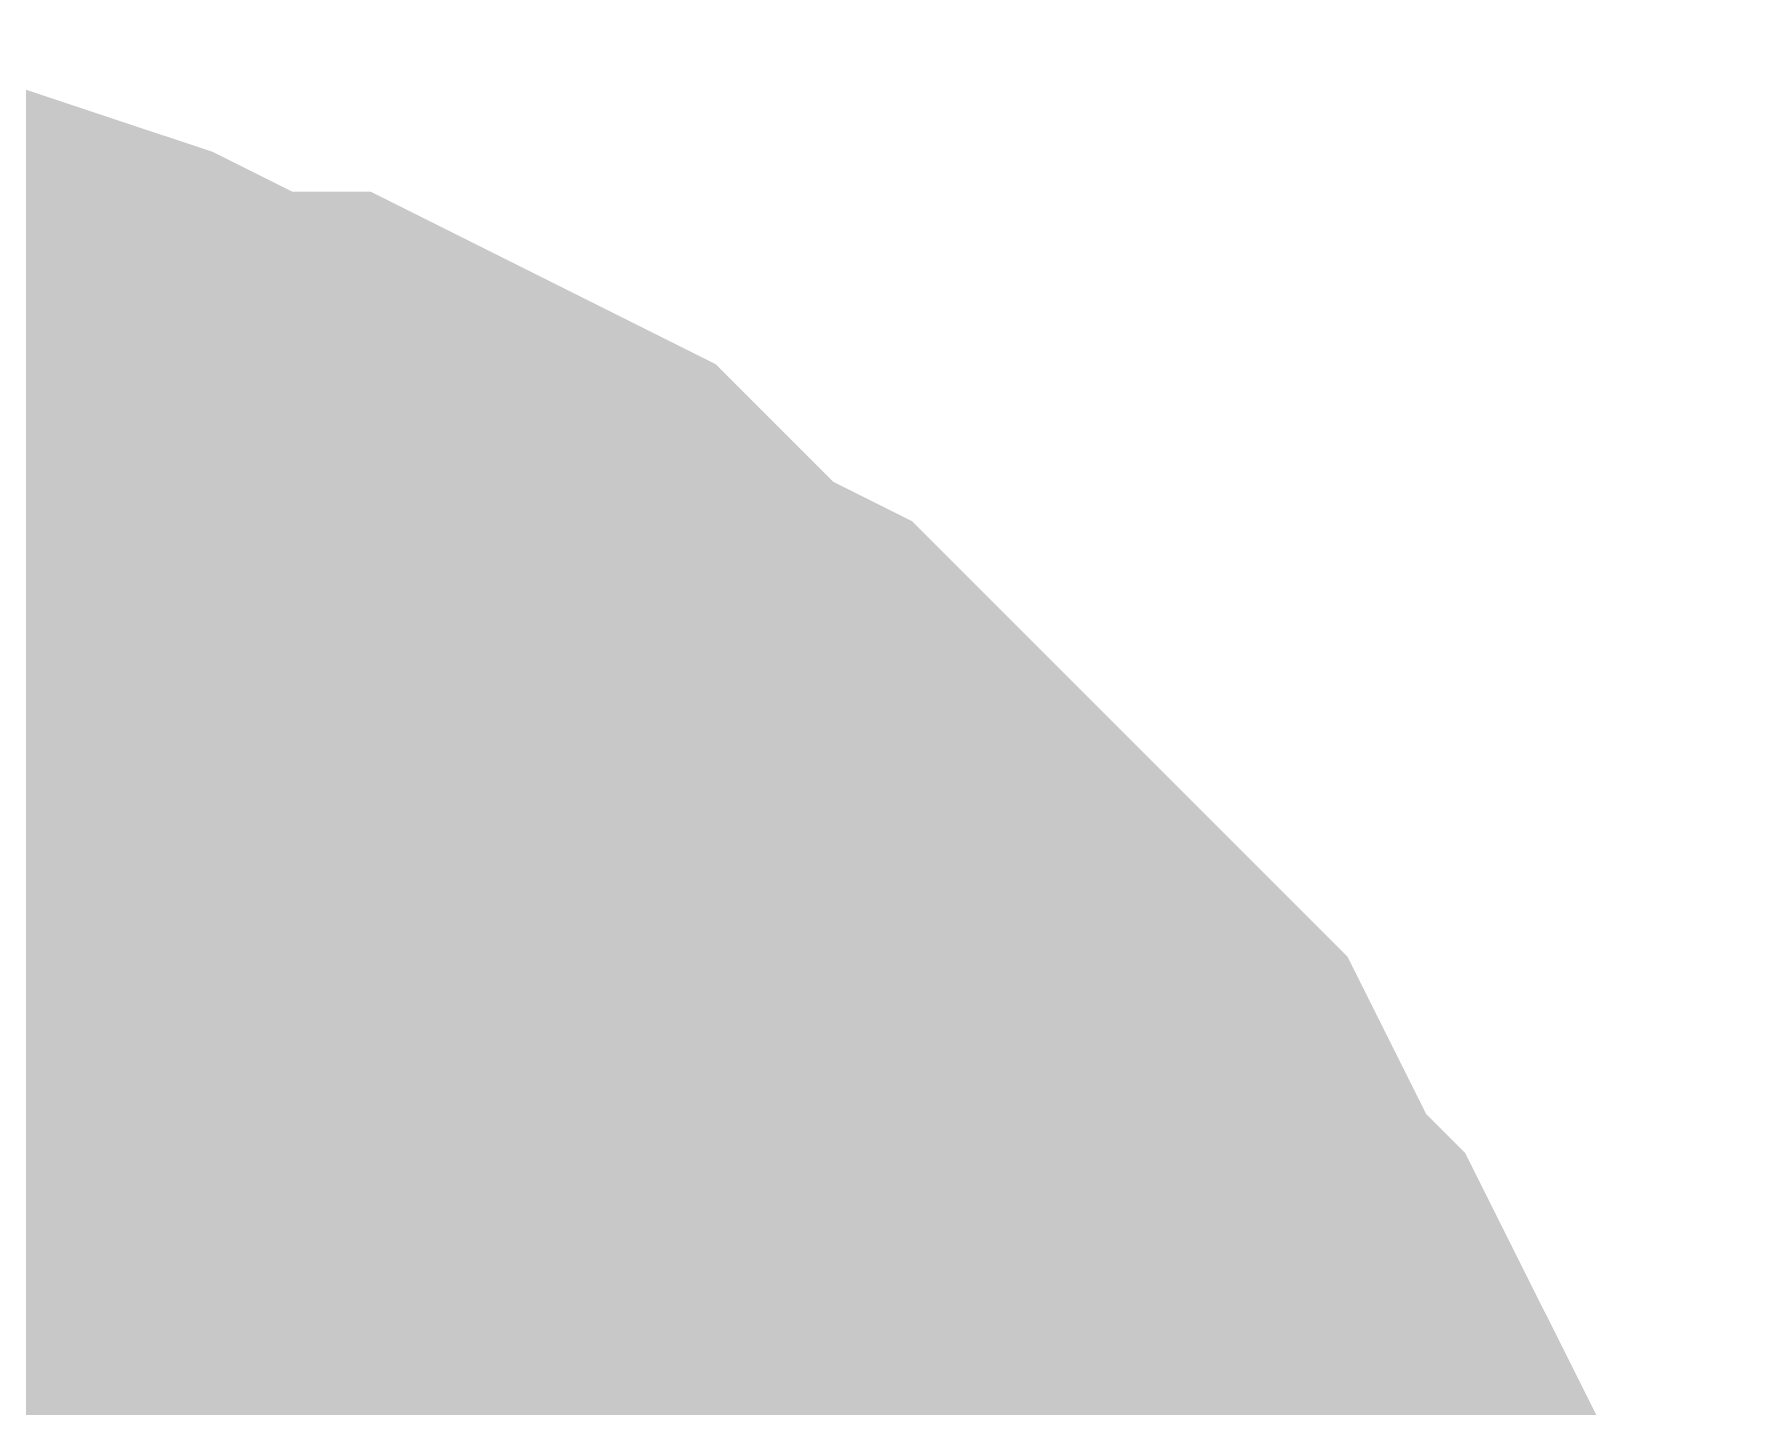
# Model space of a CAD drawing. Header units: inches. Extents: x 0 to 594, y 0 to 420.
# Drawn here: x 117.6644 to 118.1547, y 140.2592 to 140.6501 of the extents above; entities that cross this region are included whole.
import ezdxf

# ---------------------------------------------------------------- set-up
doc = ezdxf.new("R2010")
doc.units = ezdxf.units.IN
doc.layers.add('Sheet', color=255, linetype='Continuous')

msp = doc.modelspace()

# ---------------------------------------------------------------- linework, layer by layer
at = {"layer": 'Sheet'}
for points in [[(117.50091, 140.50021, 0.29972, 0.29972, 0), (117.5233, 140.50021, 0.29972, 0.29972, 0), (117.5569, 140.50021, 0.29972, 0.29972, 0), (117.5793, 140.48901, 0.29972, 0.29972, 0), (117.6017, 140.48901, 0.29972, 0.29972, 0), (117.6241, 140.48901, 0.29972, 0.29972, 0), (117.65769, 140.47782, 0.29972, 0.29972, 0), (117.68009, 140.46662, 0.29972, 0.29972, 0), (117.70249, 140.45542, 0.29972, 0.29972, 0), (117.72489, 140.45542, 0.29972, 0.29972, 0), (117.74729, 140.44422, 0.29972, 0.29972, 0), (117.76968, 140.43302, 0.29972, 0.29972, 0), (117.79208, 140.41062, 0.29972, 0.29972, 0), (117.80328, 140.39942, 0.29972, 0.29972, 0), (117.82568, 140.38823, 0.29972, 0.29972, 0), (117.84808, 140.36583, 0.29972, 0.29972, 0), (117.85928, 140.35463, 0.29972, 0.29972, 0), (117.88167, 140.33223, 0.29972, 0.29972, 0), (117.89287, 140.32103, 0.29972, 0.29972, 0), (117.91527, 140.29864, 0.29972, 0.29972, 0), (117.92647, 140.27624, 0.29972, 0.29972, 0), (117.93767, 140.25384, 0.29972, 0.29972, 0), (117.94887, 140.24264, 0.29972, 0.29972, 0), (117.96007, 140.22024, 0.29972, 0.29972, 0), (117.97127, 140.19785, 0.29972, 0.29972, 0), (117.98247, 140.17545, 0.29972, 0.29972, 0), (117.99367, 140.14185, 0.29972, 0.29972, 0), (118.00486, 140.11945, 0.29972, 0.29972, 0), (118.00486, 140.09706, 0.29972, 0.29972, 0)], [(117.50091, 140.50021, 0.29972, 0.29972, 0), (117.5233, 140.50021, 0.29972, 0.29972, 0), (117.5569, 140.50021, 0.29972, 0.29972, 0), (117.5793, 140.48901, 0.29972, 0.29972, 0), (117.6017, 140.48901, 0.29972, 0.29972, 0), (117.6241, 140.48901, 0.29972, 0.29972, 0), (117.65769, 140.47782, 0.29972, 0.29972, 0), (117.68009, 140.46662, 0.29972, 0.29972, 0), (117.70249, 140.45542, 0.29972, 0.29972, 0), (117.72489, 140.45542, 0.29972, 0.29972, 0), (117.74729, 140.44422, 0.29972, 0.29972, 0), (117.76968, 140.43302, 0.29972, 0.29972, 0), (117.79208, 140.41062, 0.29972, 0.29972, 0), (117.80328, 140.39942, 0.29972, 0.29972, 0), (117.82568, 140.38823, 0.29972, 0.29972, 0), (117.84808, 140.36583, 0.29972, 0.29972, 0), (117.85928, 140.35463, 0.29972, 0.29972, 0), (117.88167, 140.33223, 0.29972, 0.29972, 0), (117.89287, 140.32103, 0.29972, 0.29972, 0), (117.91527, 140.29864, 0.29972, 0.29972, 0), (117.92647, 140.27624, 0.29972, 0.29972, 0), (117.93767, 140.25384, 0.29972, 0.29972, 0), (117.94887, 140.24264, 0.29972, 0.29972, 0), (117.96007, 140.22024, 0.29972, 0.29972, 0), (117.97127, 140.19785, 0.29972, 0.29972, 0), (117.98247, 140.17545, 0.29972, 0.29972, 0), (117.99367, 140.14185, 0.29972, 0.29972, 0), (118.00486, 140.11945, 0.29972, 0.29972, 0), (118.00486, 140.09706, 0.29972, 0.29972, 0)], [(117.50091, 140.50021, 0.29972, 0.29972, 0), (117.5233, 140.50021, 0.29972, 0.29972, 0), (117.5569, 140.50021, 0.29972, 0.29972, 0), (117.5793, 140.48901, 0.29972, 0.29972, 0), (117.6017, 140.48901, 0.29972, 0.29972, 0), (117.6241, 140.48901, 0.29972, 0.29972, 0), (117.65769, 140.47782, 0.29972, 0.29972, 0), (117.68009, 140.46662, 0.29972, 0.29972, 0), (117.70249, 140.45542, 0.29972, 0.29972, 0), (117.72489, 140.45542, 0.29972, 0.29972, 0), (117.74729, 140.44422, 0.29972, 0.29972, 0), (117.76968, 140.43302, 0.29972, 0.29972, 0), (117.79208, 140.41062, 0.29972, 0.29972, 0), (117.80328, 140.39942, 0.29972, 0.29972, 0), (117.82568, 140.38823, 0.29972, 0.29972, 0), (117.84808, 140.36583, 0.29972, 0.29972, 0), (117.85928, 140.35463, 0.29972, 0.29972, 0), (117.88167, 140.33223, 0.29972, 0.29972, 0), (117.89287, 140.32103, 0.29972, 0.29972, 0), (117.91527, 140.29864, 0.29972, 0.29972, 0), (117.92647, 140.27624, 0.29972, 0.29972, 0), (117.93767, 140.25384, 0.29972, 0.29972, 0), (117.94887, 140.24264, 0.29972, 0.29972, 0), (117.96007, 140.22024, 0.29972, 0.29972, 0), (117.97127, 140.19785, 0.29972, 0.29972, 0), (117.98247, 140.17545, 0.29972, 0.29972, 0), (117.99367, 140.14185, 0.29972, 0.29972, 0), (118.00486, 140.11945, 0.29972, 0.29972, 0), (118.00486, 140.09706, 0.29972, 0.29972, 0)], [(117.50091, 140.50021, 0.29972, 0.29972, 0), (117.5233, 140.50021, 0.29972, 0.29972, 0), (117.5569, 140.50021, 0.29972, 0.29972, 0), (117.5793, 140.48901, 0.29972, 0.29972, 0), (117.6017, 140.48901, 0.29972, 0.29972, 0), (117.6241, 140.48901, 0.29972, 0.29972, 0), (117.65769, 140.47782, 0.29972, 0.29972, 0), (117.68009, 140.46662, 0.29972, 0.29972, 0), (117.70249, 140.45542, 0.29972, 0.29972, 0), (117.72489, 140.45542, 0.29972, 0.29972, 0), (117.74729, 140.44422, 0.29972, 0.29972, 0), (117.76968, 140.43302, 0.29972, 0.29972, 0), (117.79208, 140.41062, 0.29972, 0.29972, 0), (117.80328, 140.39942, 0.29972, 0.29972, 0), (117.82568, 140.38823, 0.29972, 0.29972, 0), (117.84808, 140.36583, 0.29972, 0.29972, 0), (117.85928, 140.35463, 0.29972, 0.29972, 0), (117.88167, 140.33223, 0.29972, 0.29972, 0), (117.89287, 140.32103, 0.29972, 0.29972, 0), (117.91527, 140.29864, 0.29972, 0.29972, 0), (117.92647, 140.27624, 0.29972, 0.29972, 0), (117.93767, 140.25384, 0.29972, 0.29972, 0), (117.94887, 140.24264, 0.29972, 0.29972, 0), (117.96007, 140.22024, 0.29972, 0.29972, 0), (117.97127, 140.19785, 0.29972, 0.29972, 0), (117.98247, 140.17545, 0.29972, 0.29972, 0), (117.99367, 140.14185, 0.29972, 0.29972, 0), (118.00486, 140.11945, 0.29972, 0.29972, 0), (118.00486, 140.09706, 0.29972, 0.29972, 0)], [(117.50091, 140.50021, 0.29972, 0.29972, 0), (117.5233, 140.50021, 0.29972, 0.29972, 0), (117.5569, 140.50021, 0.29972, 0.29972, 0), (117.5793, 140.48901, 0.29972, 0.29972, 0), (117.6017, 140.48901, 0.29972, 0.29972, 0), (117.6241, 140.48901, 0.29972, 0.29972, 0), (117.65769, 140.47782, 0.29972, 0.29972, 0), (117.68009, 140.46662, 0.29972, 0.29972, 0), (117.70249, 140.45542, 0.29972, 0.29972, 0), (117.72489, 140.45542, 0.29972, 0.29972, 0), (117.74729, 140.44422, 0.29972, 0.29972, 0), (117.76968, 140.43302, 0.29972, 0.29972, 0), (117.79208, 140.41062, 0.29972, 0.29972, 0), (117.80328, 140.39942, 0.29972, 0.29972, 0), (117.82568, 140.38823, 0.29972, 0.29972, 0), (117.84808, 140.36583, 0.29972, 0.29972, 0), (117.85928, 140.35463, 0.29972, 0.29972, 0), (117.88167, 140.33223, 0.29972, 0.29972, 0), (117.89287, 140.32103, 0.29972, 0.29972, 0), (117.91527, 140.29864, 0.29972, 0.29972, 0), (117.92647, 140.27624, 0.29972, 0.29972, 0), (117.93767, 140.25384, 0.29972, 0.29972, 0), (117.94887, 140.24264, 0.29972, 0.29972, 0), (117.96007, 140.22024, 0.29972, 0.29972, 0), (117.97127, 140.19785, 0.29972, 0.29972, 0), (117.98247, 140.17545, 0.29972, 0.29972, 0), (117.99367, 140.14185, 0.29972, 0.29972, 0), (118.00486, 140.11945, 0.29972, 0.29972, 0), (118.00486, 140.09706, 0.29972, 0.29972, 0)], [(117.50091, 140.50021, 0.29972, 0.29972, 0), (117.5233, 140.50021, 0.29972, 0.29972, 0), (117.5569, 140.50021, 0.29972, 0.29972, 0), (117.5793, 140.48901, 0.29972, 0.29972, 0), (117.6017, 140.48901, 0.29972, 0.29972, 0), (117.6241, 140.48901, 0.29972, 0.29972, 0), (117.65769, 140.47782, 0.29972, 0.29972, 0), (117.68009, 140.46662, 0.29972, 0.29972, 0), (117.70249, 140.45542, 0.29972, 0.29972, 0), (117.72489, 140.45542, 0.29972, 0.29972, 0), (117.74729, 140.44422, 0.29972, 0.29972, 0), (117.76968, 140.43302, 0.29972, 0.29972, 0), (117.79208, 140.41062, 0.29972, 0.29972, 0), (117.80328, 140.39942, 0.29972, 0.29972, 0), (117.82568, 140.38823, 0.29972, 0.29972, 0), (117.84808, 140.36583, 0.29972, 0.29972, 0), (117.85928, 140.35463, 0.29972, 0.29972, 0), (117.88167, 140.33223, 0.29972, 0.29972, 0), (117.89287, 140.32103, 0.29972, 0.29972, 0), (117.91527, 140.29864, 0.29972, 0.29972, 0), (117.92647, 140.27624, 0.29972, 0.29972, 0), (117.93767, 140.25384, 0.29972, 0.29972, 0), (117.94887, 140.24264, 0.29972, 0.29972, 0), (117.96007, 140.22024, 0.29972, 0.29972, 0), (117.97127, 140.19785, 0.29972, 0.29972, 0), (117.98247, 140.17545, 0.29972, 0.29972, 0), (117.99367, 140.14185, 0.29972, 0.29972, 0), (118.00486, 140.11945, 0.29972, 0.29972, 0), (118.00486, 140.09706, 0.29972, 0.29972, 0)], [(117.50091, 140.50021, 0.29972, 0.29972, 0), (117.5233, 140.50021, 0.29972, 0.29972, 0), (117.5569, 140.50021, 0.29972, 0.29972, 0), (117.5793, 140.48901, 0.29972, 0.29972, 0), (117.6017, 140.48901, 0.29972, 0.29972, 0), (117.6241, 140.48901, 0.29972, 0.29972, 0), (117.65769, 140.47782, 0.29972, 0.29972, 0), (117.68009, 140.46662, 0.29972, 0.29972, 0), (117.70249, 140.45542, 0.29972, 0.29972, 0), (117.72489, 140.45542, 0.29972, 0.29972, 0), (117.74729, 140.44422, 0.29972, 0.29972, 0), (117.76968, 140.43302, 0.29972, 0.29972, 0), (117.79208, 140.41062, 0.29972, 0.29972, 0), (117.80328, 140.39942, 0.29972, 0.29972, 0), (117.82568, 140.38823, 0.29972, 0.29972, 0), (117.84808, 140.36583, 0.29972, 0.29972, 0), (117.85928, 140.35463, 0.29972, 0.29972, 0), (117.88167, 140.33223, 0.29972, 0.29972, 0), (117.89287, 140.32103, 0.29972, 0.29972, 0), (117.91527, 140.29864, 0.29972, 0.29972, 0), (117.92647, 140.27624, 0.29972, 0.29972, 0), (117.93767, 140.25384, 0.29972, 0.29972, 0), (117.94887, 140.24264, 0.29972, 0.29972, 0), (117.96007, 140.22024, 0.29972, 0.29972, 0), (117.97127, 140.19785, 0.29972, 0.29972, 0), (117.98247, 140.17545, 0.29972, 0.29972, 0), (117.99367, 140.14185, 0.29972, 0.29972, 0), (118.00486, 140.11945, 0.29972, 0.29972, 0), (118.00486, 140.09706, 0.29972, 0.29972, 0)], [(117.50091, 140.50021, 0.29972, 0.29972, 0), (117.5233, 140.50021, 0.29972, 0.29972, 0), (117.5569, 140.50021, 0.29972, 0.29972, 0), (117.5793, 140.48901, 0.29972, 0.29972, 0), (117.6017, 140.48901, 0.29972, 0.29972, 0), (117.6241, 140.48901, 0.29972, 0.29972, 0), (117.65769, 140.47782, 0.29972, 0.29972, 0), (117.68009, 140.46662, 0.29972, 0.29972, 0), (117.70249, 140.45542, 0.29972, 0.29972, 0), (117.72489, 140.45542, 0.29972, 0.29972, 0), (117.74729, 140.44422, 0.29972, 0.29972, 0), (117.76968, 140.43302, 0.29972, 0.29972, 0), (117.79208, 140.41062, 0.29972, 0.29972, 0), (117.80328, 140.39942, 0.29972, 0.29972, 0), (117.82568, 140.38823, 0.29972, 0.29972, 0), (117.84808, 140.36583, 0.29972, 0.29972, 0), (117.85928, 140.35463, 0.29972, 0.29972, 0), (117.88167, 140.33223, 0.29972, 0.29972, 0), (117.89287, 140.32103, 0.29972, 0.29972, 0), (117.91527, 140.29864, 0.29972, 0.29972, 0), (117.92647, 140.27624, 0.29972, 0.29972, 0), (117.93767, 140.25384, 0.29972, 0.29972, 0), (117.94887, 140.24264, 0.29972, 0.29972, 0), (117.96007, 140.22024, 0.29972, 0.29972, 0), (117.97127, 140.19785, 0.29972, 0.29972, 0), (117.98247, 140.17545, 0.29972, 0.29972, 0), (117.99367, 140.14185, 0.29972, 0.29972, 0), (118.00486, 140.11945, 0.29972, 0.29972, 0), (118.00486, 140.09706, 0.29972, 0.29972, 0)], [(117.6017, 140.48901, 0.09906, 0.09906, 0), (117.6241, 140.48901, 0.09906, 0.09906, 0), (117.65769, 140.47782, 0.09906, 0.09906, 0), (117.68009, 140.46662, 0.09906, 0.09906, 0), (117.70249, 140.45542, 0.09906, 0.09906, 0), (117.72489, 140.45542, 0.09906, 0.09906, 0), (117.74729, 140.44422, 0.09906, 0.09906, 0), (117.76968, 140.43302, 0.09906, 0.09906, 0), (117.79208, 140.41062, 0.09906, 0.09906, 0), (117.80328, 140.39942, 0.09906, 0.09906, 0), (117.82568, 140.38823, 0.09906, 0.09906, 0), (117.84808, 140.36583, 0.09906, 0.09906, 0), (117.85928, 140.35463, 0.09906, 0.09906, 0), (117.88167, 140.33223, 0.09906, 0.09906, 0), (117.89287, 140.32103, 0.09906, 0.09906, 0), (117.91527, 140.29864, 0.09906, 0.09906, 0), (117.92647, 140.27624, 0.09906, 0.09906, 0), (117.93767, 140.25384, 0.09906, 0.09906, 0), (117.94887, 140.24264, 0.09906, 0.09906, 0), (117.96007, 140.22024, 0.09906, 0.09906, 0), (117.97127, 140.19785, 0.09906, 0.09906, 0)], [(117.6017, 140.48901, 0.09906, 0.09906, 0), (117.6241, 140.48901, 0.09906, 0.09906, 0), (117.65769, 140.47782, 0.09906, 0.09906, 0), (117.68009, 140.46662, 0.09906, 0.09906, 0), (117.70249, 140.45542, 0.09906, 0.09906, 0), (117.72489, 140.45542, 0.09906, 0.09906, 0), (117.74729, 140.44422, 0.09906, 0.09906, 0), (117.76968, 140.43302, 0.09906, 0.09906, 0), (117.79208, 140.41062, 0.09906, 0.09906, 0), (117.80328, 140.39942, 0.09906, 0.09906, 0), (117.82568, 140.38823, 0.09906, 0.09906, 0), (117.84808, 140.36583, 0.09906, 0.09906, 0), (117.85928, 140.35463, 0.09906, 0.09906, 0), (117.88167, 140.33223, 0.09906, 0.09906, 0), (117.89287, 140.32103, 0.09906, 0.09906, 0), (117.91527, 140.29864, 0.09906, 0.09906, 0), (117.92647, 140.27624, 0.09906, 0.09906, 0), (117.93767, 140.25384, 0.09906, 0.09906, 0), (117.94887, 140.24264, 0.09906, 0.09906, 0), (117.96007, 140.22024, 0.09906, 0.09906, 0), (117.97127, 140.19785, 0.09906, 0.09906, 0)], [(117.6017, 140.48901, 0.09906, 0.09906, 0), (117.6241, 140.48901, 0.09906, 0.09906, 0), (117.65769, 140.47782, 0.09906, 0.09906, 0), (117.68009, 140.46662, 0.09906, 0.09906, 0), (117.70249, 140.45542, 0.09906, 0.09906, 0), (117.72489, 140.45542, 0.09906, 0.09906, 0), (117.74729, 140.44422, 0.09906, 0.09906, 0), (117.76968, 140.43302, 0.09906, 0.09906, 0), (117.79208, 140.41062, 0.09906, 0.09906, 0), (117.80328, 140.39942, 0.09906, 0.09906, 0), (117.82568, 140.38823, 0.09906, 0.09906, 0), (117.84808, 140.36583, 0.09906, 0.09906, 0), (117.85928, 140.35463, 0.09906, 0.09906, 0), (117.88167, 140.33223, 0.09906, 0.09906, 0), (117.89287, 140.32103, 0.09906, 0.09906, 0), (117.91527, 140.29864, 0.09906, 0.09906, 0), (117.92647, 140.27624, 0.09906, 0.09906, 0), (117.93767, 140.25384, 0.09906, 0.09906, 0), (117.94887, 140.24264, 0.09906, 0.09906, 0), (117.96007, 140.22024, 0.09906, 0.09906, 0), (117.97127, 140.19785, 0.09906, 0.09906, 0)], [(117.6017, 140.48901, 0.09906, 0.09906, 0), (117.6241, 140.48901, 0.09906, 0.09906, 0), (117.65769, 140.47782, 0.09906, 0.09906, 0), (117.68009, 140.46662, 0.09906, 0.09906, 0), (117.70249, 140.45542, 0.09906, 0.09906, 0), (117.72489, 140.45542, 0.09906, 0.09906, 0), (117.74729, 140.44422, 0.09906, 0.09906, 0), (117.76968, 140.43302, 0.09906, 0.09906, 0), (117.79208, 140.41062, 0.09906, 0.09906, 0), (117.80328, 140.39942, 0.09906, 0.09906, 0), (117.82568, 140.38823, 0.09906, 0.09906, 0), (117.84808, 140.36583, 0.09906, 0.09906, 0), (117.85928, 140.35463, 0.09906, 0.09906, 0), (117.88167, 140.33223, 0.09906, 0.09906, 0), (117.89287, 140.32103, 0.09906, 0.09906, 0), (117.91527, 140.29864, 0.09906, 0.09906, 0), (117.92647, 140.27624, 0.09906, 0.09906, 0), (117.93767, 140.25384, 0.09906, 0.09906, 0), (117.94887, 140.24264, 0.09906, 0.09906, 0), (117.96007, 140.22024, 0.09906, 0.09906, 0), (117.97127, 140.19785, 0.09906, 0.09906, 0)], [(117.6017, 140.48901, 0.09906, 0.09906, 0), (117.6241, 140.48901, 0.09906, 0.09906, 0), (117.65769, 140.47782, 0.09906, 0.09906, 0), (117.68009, 140.46662, 0.09906, 0.09906, 0), (117.70249, 140.45542, 0.09906, 0.09906, 0), (117.72489, 140.45542, 0.09906, 0.09906, 0), (117.74729, 140.44422, 0.09906, 0.09906, 0), (117.76968, 140.43302, 0.09906, 0.09906, 0), (117.79208, 140.41062, 0.09906, 0.09906, 0), (117.80328, 140.39942, 0.09906, 0.09906, 0), (117.82568, 140.38823, 0.09906, 0.09906, 0), (117.84808, 140.36583, 0.09906, 0.09906, 0), (117.85928, 140.35463, 0.09906, 0.09906, 0), (117.88167, 140.33223, 0.09906, 0.09906, 0), (117.89287, 140.32103, 0.09906, 0.09906, 0), (117.91527, 140.29864, 0.09906, 0.09906, 0), (117.92647, 140.27624, 0.09906, 0.09906, 0), (117.93767, 140.25384, 0.09906, 0.09906, 0), (117.94887, 140.24264, 0.09906, 0.09906, 0), (117.96007, 140.22024, 0.09906, 0.09906, 0), (117.97127, 140.19785, 0.09906, 0.09906, 0)], [(117.6017, 140.48901, 0.09906, 0.09906, 0), (117.6241, 140.48901, 0.09906, 0.09906, 0), (117.65769, 140.47782, 0.09906, 0.09906, 0), (117.68009, 140.46662, 0.09906, 0.09906, 0), (117.70249, 140.45542, 0.09906, 0.09906, 0), (117.72489, 140.45542, 0.09906, 0.09906, 0), (117.74729, 140.44422, 0.09906, 0.09906, 0), (117.76968, 140.43302, 0.09906, 0.09906, 0), (117.79208, 140.41062, 0.09906, 0.09906, 0), (117.80328, 140.39942, 0.09906, 0.09906, 0), (117.82568, 140.38823, 0.09906, 0.09906, 0), (117.84808, 140.36583, 0.09906, 0.09906, 0), (117.85928, 140.35463, 0.09906, 0.09906, 0), (117.88167, 140.33223, 0.09906, 0.09906, 0), (117.89287, 140.32103, 0.09906, 0.09906, 0), (117.91527, 140.29864, 0.09906, 0.09906, 0), (117.92647, 140.27624, 0.09906, 0.09906, 0), (117.93767, 140.25384, 0.09906, 0.09906, 0), (117.94887, 140.24264, 0.09906, 0.09906, 0), (117.96007, 140.22024, 0.09906, 0.09906, 0), (117.97127, 140.19785, 0.09906, 0.09906, 0)], [(117.6017, 140.48901, 0.09906, 0.09906, 0), (117.6241, 140.48901, 0.09906, 0.09906, 0), (117.65769, 140.47782, 0.09906, 0.09906, 0), (117.68009, 140.46662, 0.09906, 0.09906, 0), (117.70249, 140.45542, 0.09906, 0.09906, 0), (117.72489, 140.45542, 0.09906, 0.09906, 0), (117.74729, 140.44422, 0.09906, 0.09906, 0), (117.76968, 140.43302, 0.09906, 0.09906, 0), (117.79208, 140.41062, 0.09906, 0.09906, 0), (117.80328, 140.39942, 0.09906, 0.09906, 0), (117.82568, 140.38823, 0.09906, 0.09906, 0), (117.84808, 140.36583, 0.09906, 0.09906, 0), (117.85928, 140.35463, 0.09906, 0.09906, 0), (117.88167, 140.33223, 0.09906, 0.09906, 0), (117.89287, 140.32103, 0.09906, 0.09906, 0), (117.91527, 140.29864, 0.09906, 0.09906, 0), (117.92647, 140.27624, 0.09906, 0.09906, 0), (117.93767, 140.25384, 0.09906, 0.09906, 0), (117.94887, 140.24264, 0.09906, 0.09906, 0), (117.96007, 140.22024, 0.09906, 0.09906, 0), (117.97127, 140.19785, 0.09906, 0.09906, 0)], [(117.6017, 140.48901, 0.09906, 0.09906, 0), (117.6241, 140.48901, 0.09906, 0.09906, 0), (117.65769, 140.47782, 0.09906, 0.09906, 0), (117.68009, 140.46662, 0.09906, 0.09906, 0), (117.70249, 140.45542, 0.09906, 0.09906, 0), (117.72489, 140.45542, 0.09906, 0.09906, 0), (117.74729, 140.44422, 0.09906, 0.09906, 0), (117.76968, 140.43302, 0.09906, 0.09906, 0), (117.79208, 140.41062, 0.09906, 0.09906, 0), (117.80328, 140.39942, 0.09906, 0.09906, 0), (117.82568, 140.38823, 0.09906, 0.09906, 0), (117.84808, 140.36583, 0.09906, 0.09906, 0), (117.85928, 140.35463, 0.09906, 0.09906, 0), (117.88167, 140.33223, 0.09906, 0.09906, 0), (117.89287, 140.32103, 0.09906, 0.09906, 0), (117.91527, 140.29864, 0.09906, 0.09906, 0), (117.92647, 140.27624, 0.09906, 0.09906, 0), (117.93767, 140.25384, 0.09906, 0.09906, 0), (117.94887, 140.24264, 0.09906, 0.09906, 0), (117.96007, 140.22024, 0.09906, 0.09906, 0), (117.97127, 140.19785, 0.09906, 0.09906, 0)]]:
    msp.add_lwpolyline(points, format="xyseb", dxfattribs=at)
msp.add_lwpolyline([(117.246, 140, 0.508, 0.508, 1), (117.754, 140, 0.508, 0.508, 1)], format="xyseb", close=True, dxfattribs=at)

doc.saveas('drawing.dxf')
